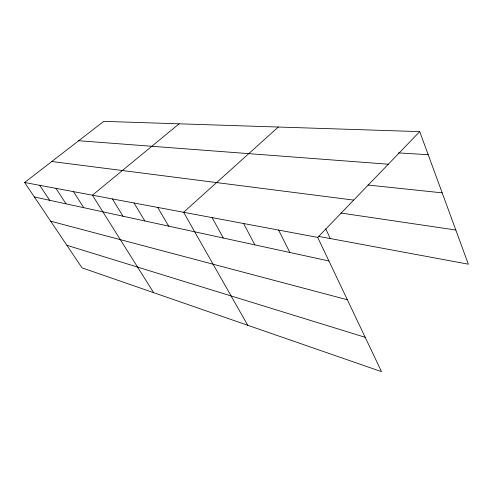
<?xml version="1.0" encoding="UTF-8"?>
<svg xmlns="http://www.w3.org/2000/svg" width="493" height="493" viewBox="0 0 493 493"><rect width="100%" height="100%" fill="white"/><g stroke="black" fill="none" stroke-linecap="round" stroke-linejoin="round"><path stroke-width="0.74" d="M419.728 131.619L103.746 121.364L24.65 182.496L317.72 237.41L419.728 131.619L468.35 264.186L318.25 236.313M278.323 127.028L183.612 212.28L247.726 325.269M179.119 123.811L92.413 195.191L153.643 292.663M398.399 152.904L428.195 154.703M78.683 140.733L388.293 164.218M367.957 185.029L442.19 192.862M51.808 161.507L353.691 200.103M340.953 213.038L455.822 230.028M34.368 196.947L328.917 260.976M50.674 221.203L347.337 299.75M66.869 245.292L365.184 337.304M24.65 182.496L82.035 267.847L381.496 371.636L317.72 237.41M39.73 185.319L49.627 200.263M55.955 188.363L66.037 203.831M73.463 191.641L83.736 207.682M112.367 198.932L122.991 216.211M134.047 202.993L144.843 220.963M157.705 207.43L168.649 226.139M212.113 217.623L223.292 238.014M243.61 223.526L254.856 244.879M278.607 230.083L289.866 252.49M325.762 228.851L330.279 238.55"/></g></svg>
